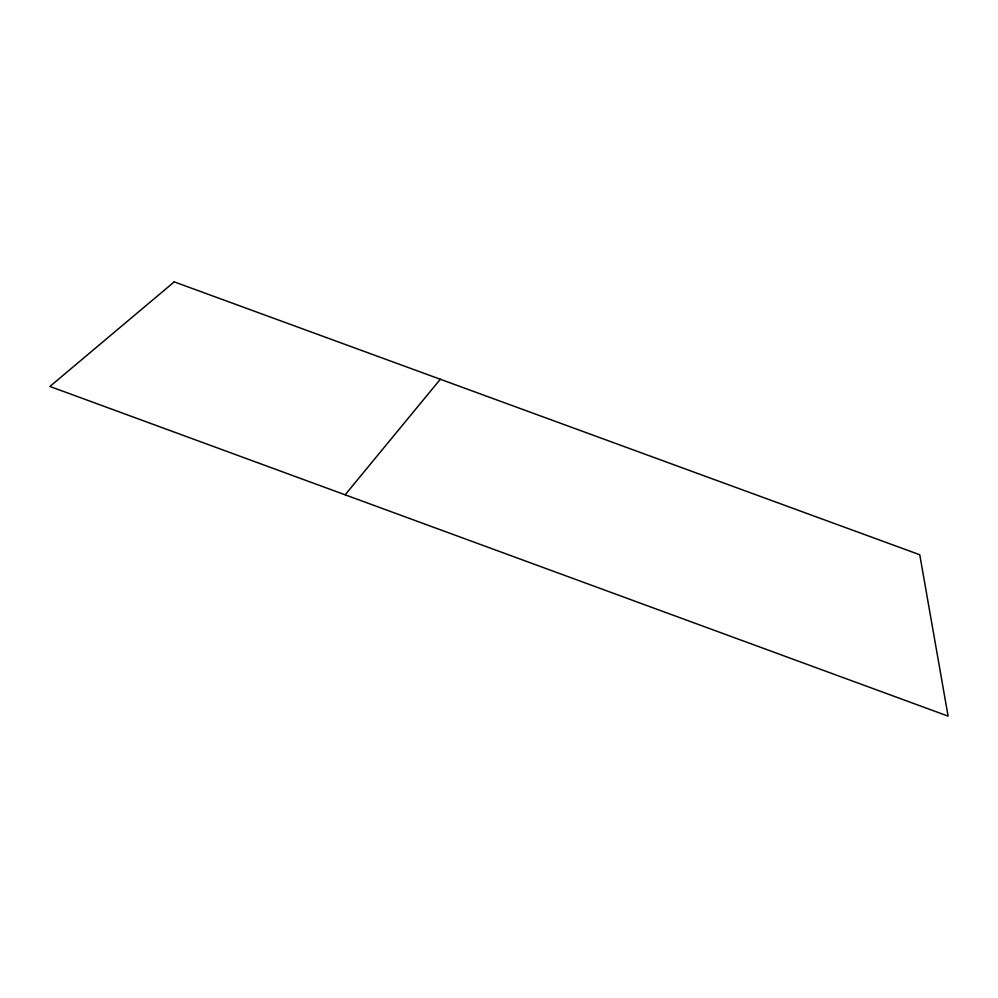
<?xml version="1.0" encoding="UTF-8"?>
<svg xmlns="http://www.w3.org/2000/svg" width="998" height="998" viewBox="0 0 998 998"><rect width="100%" height="100%" fill="white"/><g stroke="black" fill="none" stroke-linecap="round" stroke-linejoin="round"><path stroke-width="1.5" d="M345.133 494.808L440.318 379.265M174.238 281.873L49.9 386.451L948.1 716.127L919.757 554.751L174.238 281.873"/></g></svg>
